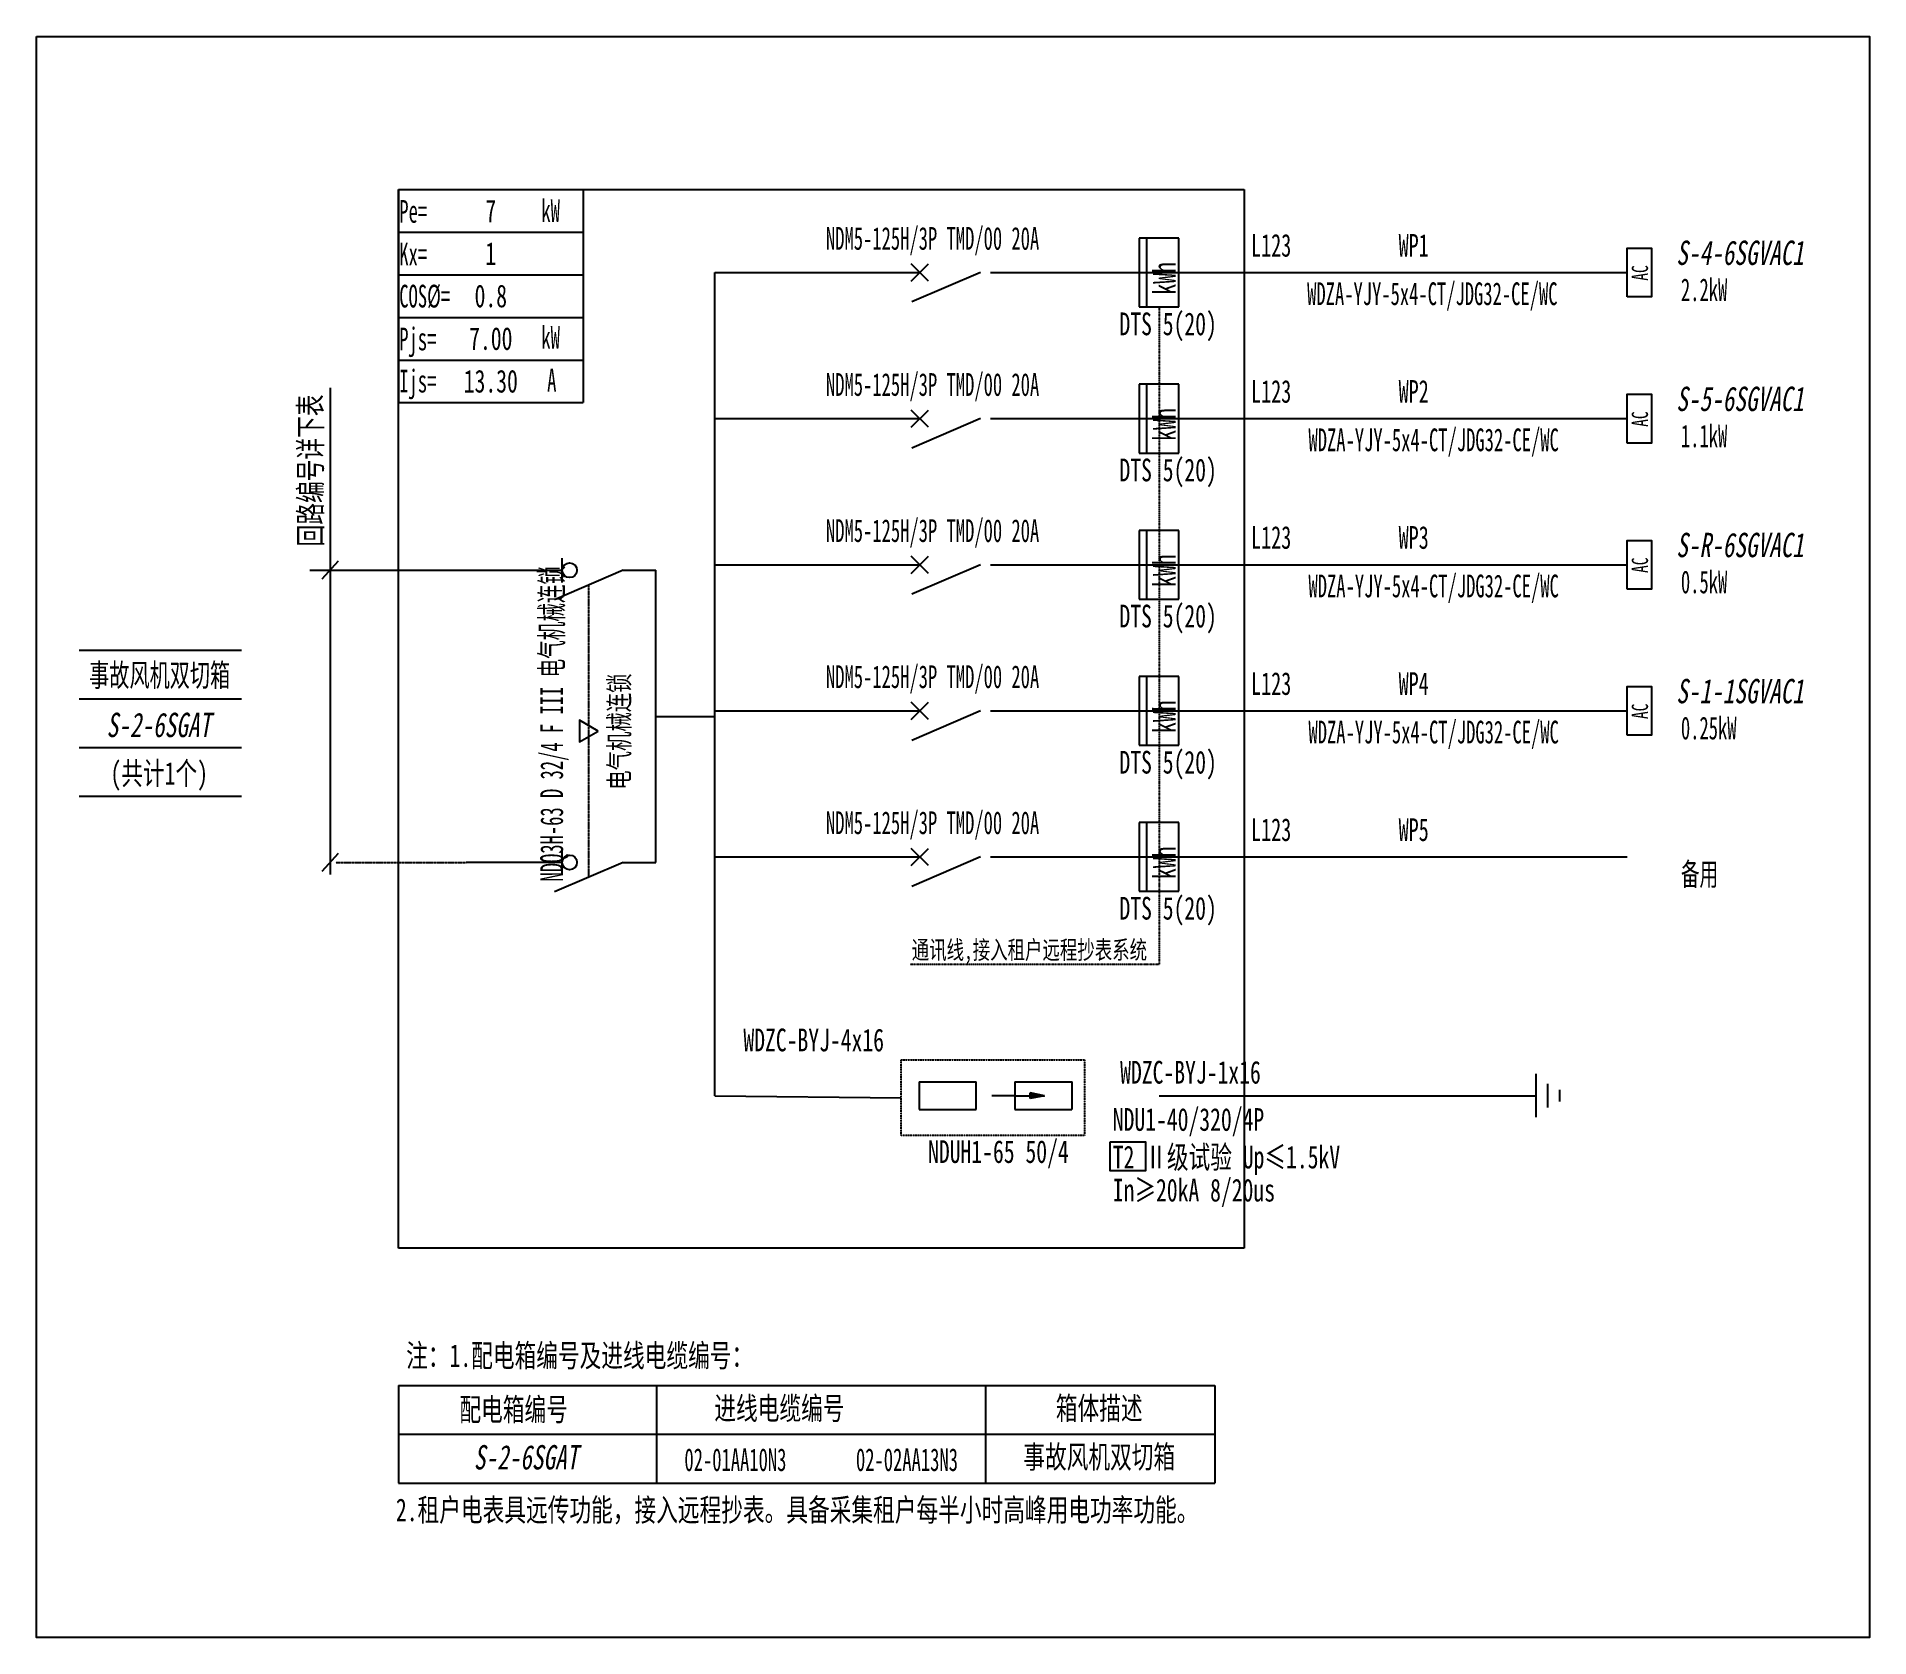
# Model space of a CAD drawing. Extents: x 302255 to 304600, y 364235 to 366282.
import ezdxf
from ezdxf.enums import TextEntityAlignment as Align

# ---------------------------------------------------------------- set-up
doc = ezdxf.new("R2010")
doc.units = 0
doc.header["$MEASUREMENT"] = 0
for name, pattern in [('DASH', [0.35, 0.25, -0.1]), ('DASHDOT', [1, 0.5, -0.25, 0, -0.25]), ('DASHED', [0.75, 0.5, -0.25]), ('DASHED2', [0.375, 0.25, -0.125])]:
    doc.linetypes.add(name, pattern=pattern)
for name, color, linetype in [('D_E_Eqpm(强电设备)', 100, 'Continuous'), ('D_E_Eqpm（强电设备）', 100, 'Continuous'), ('D_E_Text(强电文字)', 51, 'Continuous'), ('D_E_Text（强电文字）', 51, 'Continuous'), ('D_E_Wire(强电线缆)', 10, 'Continuous'), ('D_E_WireEm（强电应急照明线缆）', 10, 'DASHED'), ('D_E_Wire（强电线缆）', 10, 'Continuous'), ('D_T_TableDim（表格尺寸）', 255, 'Continuous'), ('DQ-远程抄表', 3, 'DASHDOT'), ('系统图', 220, 'Continuous')]:
    doc.layers.add(name, color=color, linetype=linetype)
doc.styles.add('$1$电气', font='', dxfattribs={"width": 0.7})
doc.styles.add('$1$电气箱', font='simhei.ttf', dxfattribs={"width": 0.8, "oblique": 10})
doc.styles.add('电气', font='', dxfattribs={"width": 0.7})
doc.styles.add('电气箱', font='simhei.ttf', dxfattribs={"width": 0.8, "oblique": 10})
doc.styles.get('$1$电气').set_extended_font_data('SimSun')
doc.styles.get('电气').set_extended_font_data('SimSun')

msp = doc.modelspace()

# ---------------------------------------------------------------- linework, layer by layer
at = {"linetype": 'DASHED'}
for p, q in [((302718, 364732.6), (302718, 366086.9)), ((302718, 366086.9), (303800, 366086.9)), ((303800, 366086.9), (303800, 364732.6)), ((303800, 364732.6), (302718, 364732.6))]:
    msp.add_line(p, q, dxfattribs=at)
at = {"linetype": 'DASHED2'}
msp.add_lwpolyline([(303361.3, 364973.6), (303595.9, 364973.6), (303595.9, 364877), (303361.3, 364877)], close=True, dxfattribs=at)
at = {"layer": 'D_E_Eqpm(强电设备)'}
for p, q in [((303384.2, 364945.5), (303457.2, 364945.5)), ((303384.2, 364945.5), (303384.2, 364910.2)), ((303457, 364910.2), (303457, 364945.5)), ((303506.8, 364945.5), (303579.8, 364945.5)), ((303506.8, 364945.5), (303506.8, 364910.2)), ((303544.7, 364927.8), (303526.3, 364931.6)), ((303526.3, 364924.1), (303526.3, 364931.6)), ((303579.8, 364910.2), (303579.8, 364945.5)), ((303384.2, 364910.2), (303457, 364910.2)), ((303506.8, 364927.8), (303477.4, 364927.8)), ((303506.8, 364927.8), (303544.7, 364927.8)), ((303506.8, 364910.2), (303579.6, 364910.2)), ((303544.7, 364927.8), (303526.3, 364924.1))]:
    msp.add_line(p, q, dxfattribs=at)
msp.add_solid([(303526.3, 364924.1), (303544.7, 364927.8), (303526.3, 364931.6)], dxfattribs=at)
at = {"layer": 'D_E_Eqpm（强电设备）'}
for p, q in [((303665.9, 366024.7), (303665.9, 365936.8)), ((303716.5, 366024.7), (303665.9, 366024.7)), ((303665.9, 366024.7), (303665.9, 365936.8)), ((303674.9, 366024.7), (303674.9, 365936.8)), ((303674.9, 366024.7), (303674.9, 365936.8)), ((303716.5, 365936.8), (303716.5, 366024.7)), ((303373.9, 365969.7), (303396, 365991.8)), ((303396, 365969.7), (303373.9, 365991.8)), ((303462.8, 365980.7), (303374.9, 365943.1)), ((303665.9, 365936.8), (303716.5, 365936.8)), ((303665.9, 365837.8), (303665.9, 365749.9)), ((303665.9, 365837.8), (303665.9, 365749.9)), ((303716.5, 365837.8), (303665.9, 365837.8)), ((303674.9, 365837.8), (303674.9, 365749.9)), ((303674.9, 365837.8), (303674.9, 365749.9)), ((303716.5, 365749.9), (303716.5, 365837.8)), ((303373.9, 365782.9), (303396, 365804.9)), ((303396, 365782.9), (303373.9, 365804.9)), ((303462.8, 365793.9), (303374.9, 365756.2)), ((303665.9, 365749.9), (303716.5, 365749.9)), ((303665.9, 365650.9), (303665.9, 365563.1)), ((303716.5, 365650.9), (303665.9, 365650.9)), ((303665.9, 365650.9), (303665.9, 365563.1)), ((303674.9, 365650.9), (303674.9, 365563.1)), ((303674.9, 365650.9), (303674.9, 365563.1)), ((303716.5, 365563.1), (303716.5, 365650.9)), ((302927.5, 365584.4), (302927.5, 365615.6)), ((303373.9, 365596), (303396, 365618)), ((303396, 365596), (303373.9, 365618)), ((303005.3, 365600), (302917.4, 365562.3)), ((303462.8, 365607), (303374.9, 365569.3)), ((303665.9, 365563.1), (303716.5, 365563.1)), ((303665.9, 365464), (303665.9, 365376.2)), ((303716.5, 365464), (303665.9, 365464)), ((303665.9, 365464), (303665.9, 365376.2)), ((303674.9, 365464), (303674.9, 365376.2)), ((303674.9, 365464), (303674.9, 365376.2)), ((303716.5, 365376.2), (303716.5, 365464)), ((303373.9, 365409.1), (303396, 365431.1)), ((303396, 365409.1), (303373.9, 365431.1)), ((303462.8, 365420.1), (303374.9, 365382.4)), ((303665.9, 365376.2), (303716.5, 365376.2)), ((303665.9, 365277.1), (303665.9, 365189.3)), ((303716.5, 365277.1), (303665.9, 365277.1)), ((303665.9, 365277.1), (303665.9, 365189.3)), ((303674.9, 365277.1), (303674.9, 365189.3)), ((303674.9, 365277.1), (303674.9, 365189.3)), ((303716.5, 365189.3), (303716.5, 365277.1)), ((302927.5, 365210.7), (302927.5, 365241.8)), ((303373.9, 365222.2), (303396, 365244.2)), ((303396, 365222.2), (303373.9, 365244.2)), ((303005.3, 365226.2), (302917.4, 365188.6)), ((303462.8, 365233.2), (303374.9, 365195.5)), ((303665.9, 365189.3), (303716.5, 365189.3))]:
    msp.add_line(p, q, dxfattribs=at)
at = {"layer": 'D_E_Eqpm（强电设备）', "linetype": 'DASH'}
msp.add_line((302961.4, 365207.4), (302961.4, 365581.2), dxfattribs=at)
at = {"layer": 'D_E_Eqpm（强电设备）'}
for points in [[(304290.2, 365949.6), (304290.2, 366011.9), (304321.4, 366011.9), (304321.4, 365949.6)], [(304290.2, 365762.7), (304290.2, 365825), (304321.4, 365825), (304321.4, 365762.7)], [(304290.2, 365575.8), (304290.2, 365638.1), (304321.4, 365638.1), (304321.4, 365575.8)], [(304290.2, 365389), (304290.2, 365451.2), (304321.4, 365451.2), (304321.4, 365389)], [(302973.4, 365394.3), (302949.4, 365408.1), (302949.4, 365380.4)]]:
    msp.add_lwpolyline(points, close=True, dxfattribs=at)
for centre in [(302936.9, 365600), (302936.9, 365226.2)]:
    msp.add_circle(centre, 9.47, dxfattribs=at)
at = {"layer": 'D_E_Text（强电文字）'}
for p, q in [((302718, 366086.9), (302954.2, 366086.9)), ((302718, 366086.9), (302718, 365814.4)), ((302954.2, 366086.9), (302954.2, 365814.4)), ((302718, 366032.4), (302954.2, 366032.4)), ((302718, 365977.9), (302954.2, 365977.9)), ((302718, 365923.4), (302954.2, 365923.4)), ((302718, 365868.9), (302954.2, 365868.9)), ((302630.5, 365833.2), (302630.5, 365210.7)), ((302718, 365814.4), (302954.2, 365814.4)), ((302641, 365611.5), (302620, 365588.5)), ((302641, 365237.7), (302620, 365214.8))]:
    msp.add_line(p, q, dxfattribs=at)
msp.add_lwpolyline([(303628.7, 364868.9), (303673.8, 364868.9), (303673.8, 364831.7), (303628.7, 364831.7)], close=True, dxfattribs=at)
at = {"layer": 'D_E_Wire(强电线缆)'}
msp.add_line((302604.5, 365600), (302804.7, 365600), dxfattribs=at)
at = {"layer": 'D_E_Wire(强电线缆)', "linetype": 'DASH'}
msp.add_line((302637.7, 365226.2), (302804.7, 365226.2), dxfattribs=at)
at = {"layer": 'D_E_WireEm（强电应急照明线缆）'}
msp.add_line((302927.5, 365226.2), (302804.7, 365226.2), dxfattribs=at)
at = {"layer": 'D_E_Wire（强电线缆）'}
for p, q in [((303122.6, 364927.8), (303122.6, 365980.7)), ((303122.6, 365980.7), (303385, 365980.7)), ((303475.3, 365980.7), (303699.9, 365980.7)), ((303695, 365980.7), (304290.2, 365980.7)), ((303122.6, 365793.9), (303385, 365793.9)), ((303475.3, 365793.9), (303699.9, 365793.9)), ((303695, 365793.9), (304290.2, 365793.9)), ((302804.7, 365600), (302927.5, 365600)), ((303005.3, 365600), (303047.4, 365600)), ((303047.4, 365226.2), (303047.4, 365600)), ((303122.6, 365607), (303385, 365607)), ((303475.3, 365607), (303699.9, 365607)), ((303695, 365607), (304290.2, 365607)), ((303047.4, 365413.1), (303122.6, 365413.1)), ((303122.6, 365420.1), (303385, 365420.1)), ((303475.3, 365420.1), (303699.9, 365420.1)), ((303695, 365420.1), (304290.2, 365420.1)), ((303005.3, 365226.2), (303047.4, 365226.2)), ((303122.6, 365233.2), (303385, 365233.2)), ((303475.3, 365233.2), (303699.9, 365233.2)), ((303695, 365233.2), (304290.2, 365233.2)), ((304173.7, 364900.2), (304173.7, 364955.6)), ((304188.8, 364912.8), (304188.8, 364943)), ((304203.9, 364920.3), (304203.9, 364935.4)), ((303122.6, 364927.8), (303361.3, 364925.3)), ((303691.5, 364927.8), (304173.7, 364927.8))]:
    msp.add_line(p, q, dxfattribs=at)
at = {"layer": 'D_T_TableDim（表格尺寸）', "color": 255}
for p, q in [((302309.4, 365497.7), (302517.1, 365497.7)), ((302309.4, 365435.4), (302517.1, 365435.4)), ((302309.4, 365373.1), (302517.1, 365373.1)), ((302309.4, 365310.8), (302517.1, 365310.8))]:
    msp.add_line(p, q, dxfattribs=at)
at = {"layer": 'D_T_TableDim（表格尺寸）', "ltscale": 3.5}
for p, q in [((302718, 364557), (303762.7, 364557)), ((302718, 364557), (302718, 364432.4)), ((303048, 364557), (303048, 364432.4)), ((303469.1, 364557), (303469.1, 364432.4)), ((303762.7, 364557), (303762.7, 364432.4)), ((302718, 364494.7), (303762.7, 364494.7)), ((302718, 364494.7), (303762.7, 364494.7)), ((303048, 364494.7), (303048, 364432.4)), ((303469.1, 364494.7), (303469.1, 364432.4)), ((302718, 364432.4), (303762.7, 364432.4))]:
    msp.add_line(p, q, dxfattribs=at)
at = {"layer": 'DQ-远程抄表'}
for p, q in [((303691.2, 365936.8), (303691.2, 365095.5)), ((303691.2, 365095.5), (303372.7, 365095.5))]:
    msp.add_line(p, q, dxfattribs=at)
at = {"layer": '系统图', "ltscale": 9973.992009}
msp.add_lwpolyline([(302255, 366282.5), (304600, 366282.5), (304600, 364235), (302255, 364235)], close=True, dxfattribs=at)

# ---------------------------------------------------------------- texts
at = {"layer": 'D_E_Eqpm（强电设备）', "color": 51, "style": '电气', "width": 0.7}
for p in [(304306.4, 365980.2), (304306.4, 365793.3), (304306.4, 365606.4), (304306.4, 365419.5)]:
    msp.add_text('AC', height=20.76, rotation=90, dxfattribs=at).set_placement(p, align=Align.MIDDLE_CENTER)
at = {"layer": 'D_E_Text(强电文字)'}
for s, style, width, p in [('2.2kW', '$1$电气', 0.6, (304358.9, 365944.2)), ('1.1kW', '$1$电气', 0.6, (304358.9, 365757.3)), ('0.5kW', '$1$电气', 0.6, (304358.9, 365570.5)), ('0.25kW', '$1$电气', 0.6, (304358.9, 365383.6)), ('备用', '$1$电气', 0.6, (304358.9, 365196.7)), ('WDZC-BYJ-4x16', '电气', 0.7, (303159.3, 364984.6)), ('WDZC-BYJ-1x16', '电气', 0.7, (303641.4, 364943.3)), ('T2 Ⅱ级试验 Up≤1.5kV ', '电气', 0.7, (303631.9, 364834.8)), ('In≥20kA 8/20us', '电气', 0.7, (303631.9, 364792.5))]:
    msp.add_text(s, height=29.07, dxfattribs=dict(at, style=style, width=width)).set_placement(p)
at = {"layer": 'D_E_Text(强电文字)', "color": 51, "true_color": 0xffff7f, "style": '电气', "width": 0.7}
msp.add_text('NDU1-40/320/4P', height=29.07, dxfattribs=at).set_placement((303631.9, 364882.9))
at = {"layer": 'D_E_Text（强电文字）', "linetype": 'Continuous', "style": '电气', "width": 0.6}
for s, height, p in [('Pe=', 29.07, (302719, 366044.5)), ('kW', 29.07, (302900.8, 366045.5)), ('Kx=', 29.07, (302719, 365989.8)), ('COS%%C=', 29.07, (302719, 365936.1)), ('Pjs=', 29.07, (302719, 365881.3)), ('kW', 29.07, (302900.8, 365883.2)), ('Ijs=', 29.07, (302719, 365827.4)), ('A', 29.1, (302908.2, 365828.6))]:
    msp.add_text(s, height=height, dxfattribs=at).set_placement(p)
at = {"layer": 'D_E_Text（强电文字）'}
for s, style, width, p in [('NDM5-125H/3P TMD/00 20A', '电气', 0.6, (303401.4, 366022.1)), ('WDZA-YJY-5x4-CT/JDG32-CE/WC', '$1$电气', 0.6, (304040.8, 365951.3)), ('DTS 5(20)', '电气', 0.7, (303702.8, 365912.9)), ('NDM5-125H/3P TMD/00 20A', '电气', 0.6, (303401.4, 365835.2)), ('WDZA-YJY-5x4-CT/JDG32-CE/WC', '$1$电气', 0.6, (304042.5, 365764.4)), ('DTS 5(20)', '电气', 0.7, (303702.8, 365726)), ('NDM5-125H/3P TMD/00 20A', '电气', 0.6, (303401.4, 365648.3)), ('WDZA-YJY-5x4-CT/JDG32-CE/WC', '$1$电气', 0.6, (304042.5, 365577.5)), ('DTS 5(20)', '电气', 0.7, (303702.8, 365539.1)), ('事故风机双切箱', '$1$电气', 0.65, (302412.4, 365466.4)), ('NDM5-125H/3P TMD/00 20A', '电气', 0.6, (303401.4, 365461.4)), ('WDZA-YJY-5x4-CT/JDG32-CE/WC', '$1$电气', 0.6, (304042.5, 365390.6)), ('DTS 5(20)', '电气', 0.7, (303702.8, 365352.2)), ('NDM5-125H/3P TMD/00 20A', '电气', 0.6, (303401.4, 365274.6)), ('DTS 5(20)', '电气', 0.7, (303702.8, 365165.4)), ('配电箱编号', '电气', 0.7, (302865.3, 364527.1)), ('进线电缆编号', '电气', 0.7, (303205.4, 364528.7)), ('箱体描述', '电气', 0.7, (303614.6, 364528.7)), ('事故风机双切箱', '电气', 0.7, (303614.6, 364466.4)), ('02-01AA10N3', '电气', 0.6, (303149.1, 364462)), ('02-02AA13N3', '电气', 0.6, (303368.6, 364462))]:
    msp.add_text(s, height=29.07, dxfattribs=dict(at, style=style, width=width)).set_placement(p, align=Align.MIDDLE)
for s, style, width, p in [('L123', '$1$电气', 0.65, (303808.9, 366001.1)), ('WP1', '$1$电气', 0.65, (303997.7, 366001.1)), ('L123', '$1$电气', 0.65, (303808.9, 365814.2)), ('WP2', '$1$电气', 0.65, (303997.7, 365814.2)), ('L123', '$1$电气', 0.65, (303808.9, 365627.4)), ('WP3', '$1$电气', 0.65, (303997.7, 365627.4)), ('L123', '$1$电气', 0.65, (303808.9, 365440.5)), ('WP4', '$1$电气', 0.65, (303997.7, 365440.5)), ('L123', '$1$电气', 0.65, (303808.9, 365253.6)), ('WP5', '$1$电气', 0.65, (303997.7, 365253.6)), ('注：1.配电箱编号及进线电缆编号：', '电气', 0.7, (302727.8, 364580.9)), ('2.租户电表具远传功能，接入远程抄表。具备采集租户每半小时高峰用电功率功能。', '电气', 0.7, (302714.7, 364383.5))]:
    msp.add_text(s, height=29.07, dxfattribs=dict(at, style=style, width=width)).set_placement(p)
at = {"layer": 'D_E_Text（强电文字）', "style": '$1$电气箱', "oblique": 10, "width": 0.7}
for s, p in [('S-4-6SGVAC1', (304352.9, 365990.5)), ('S-5-6SGVAC1', (304352.9, 365803.6)), ('S-R-6SGVAC1', (304352.9, 365616.7)), ('S-1-1SGVAC1', (304352.9, 365429.8))]:
    msp.add_text(s, height=31.147, dxfattribs=at).set_placement(p)
at = {"layer": 'D_E_Text（强电文字）', "width": 0.7}
for s, height, style, p in [('kWh', 29.07, '电气', (303712.3, 365952.5)), ('回路编号详下表', 29.07, '$1$电气', (302619.8, 365630.5)), ('kWh', 29.07, '电气', (303712.3, 365765.6)), ('kWh', 29.07, '电气', (303712.3, 365578.7)), ('电气机械连锁', 25.96, '电气', (303013.4, 365319.2)), ('kWh', 29.07, '电气', (303712.3, 365391.9)), ('kWh', 29.07, '电气', (303712.3, 365205))]:
    msp.add_text(s, height=height, rotation=90, dxfattribs=dict(at, style=style)).set_placement(p)
at = {"layer": 'D_E_Text（强电文字）', "style": '电气', "width": 0.6}
msp.add_text('NDQ3H-63 D 32/4 F III 电气机械连锁', height=29.07, rotation=90, dxfattribs=at).set_placement((302915.4, 365403.7), align=Align.MIDDLE)
at = {"layer": 'D_E_Text（强电文字）', "color": 7, "style": '$1$电气箱', "oblique": 10, "width": 0.7}
msp.add_text('S-2-6SGAT', height=31.15, dxfattribs=at).set_placement((302411.2, 365402.1), align=Align.MIDDLE)
at = {"layer": 'D_E_Text（强电文字）', "style": '$1$电气', "width": 0.7}
msp.add_text('(共计1个)', height=29.07, dxfattribs=at).set_placement((302411.8, 365325.7), align=Align.CENTER)
at = {"layer": 'D_E_Text（强电文字）', "color": 51, "true_color": 0xffff7f, "style": '电气', "width": 0.7}
msp.add_text('NDUH1-65 50/4', height=29.07, dxfattribs=at).set_placement((303395.6, 364841.8))
at = {"layer": 'D_E_Text（强电文字）', "style": '电气箱', "oblique": 10, "width": 0.7}
msp.add_text('S-2-6SGAT', height=31.15, dxfattribs=at).set_placement((302881.1, 364465.3), align=Align.MIDDLE)
at = {"layer": 'D_E_Text（强电文字）', "width": 236.176, "attachment_point": 5, "style": '电气'}
for s, insert, char_height in [('7', (302836.1, 366059.6), 29.1), ('1', (302836.1, 366005.1), 29.1), ('0.8', (302836.1, 365950.6), 29.07), ('{\\C200;7.00}', (302836.1, 365896.1), 29.07), ('{\\C200;13.30}', (302836.1, 365841.6), 29.07)]:
    msp.add_mtext(s, dxfattribs=dict(at, insert=insert, char_height=char_height))
at = {"layer": 'DQ-远程抄表', "style": '电气', "width": 0.7}
msp.add_text('通讯线,接入租户远程抄表系统', height=23.36, dxfattribs=at).set_placement((303374.7, 365102.7))

doc.saveas('drawing.dxf')
